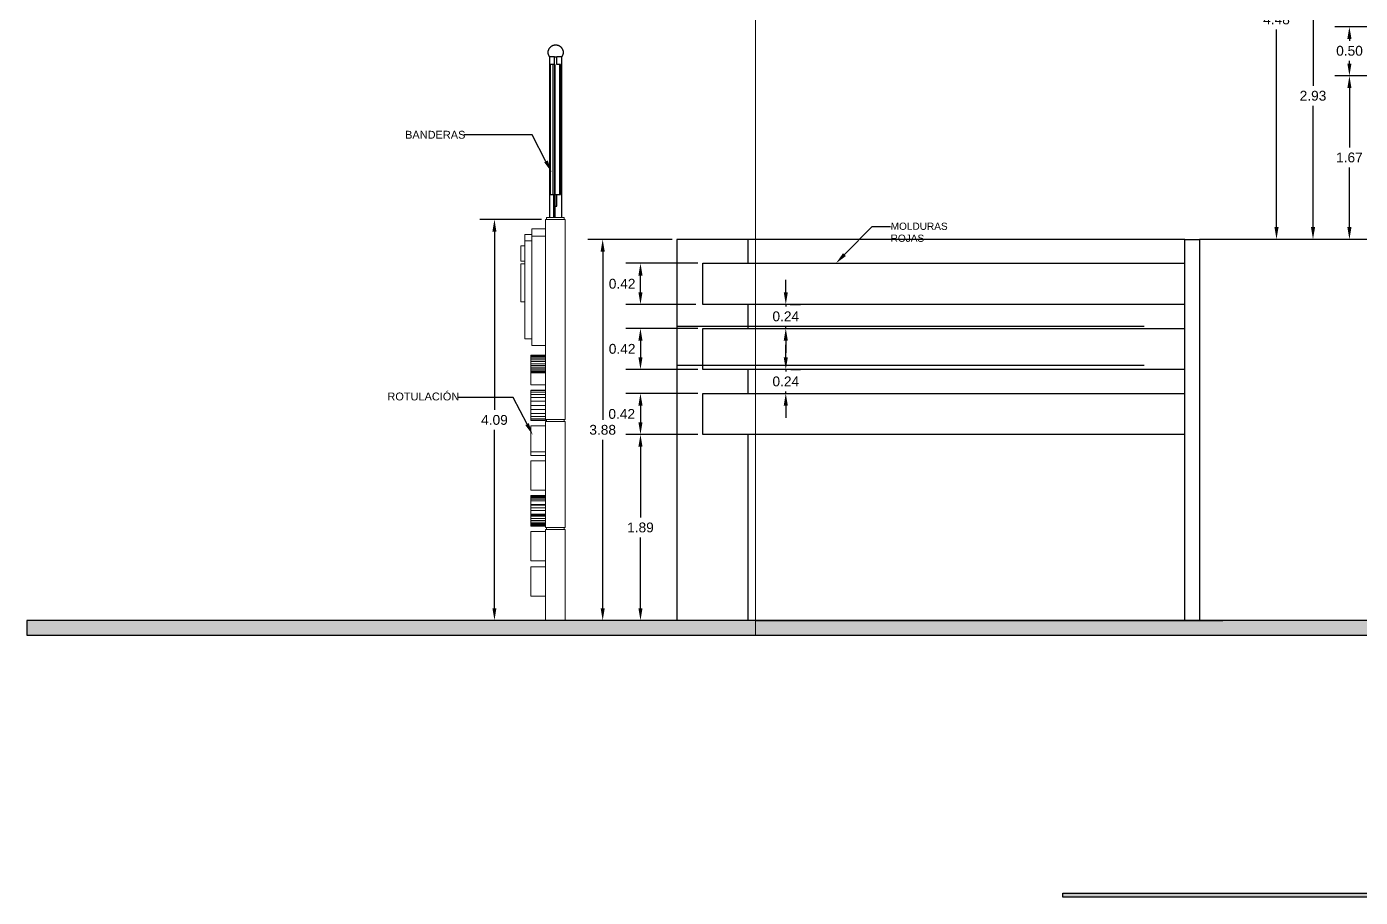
# Model space of a CAD drawing. Header units: inches. Extents: x -6 to 158, y 10 to 161.
# Drawn here: x 118.31 to 131.9, y 10.41 to 19.28 of the extents above; entities that cross this region are included whole.
import ezdxf
from ezdxf import colors
from ezdxf.entities.mleader import LeaderData, LeaderLine
from ezdxf.math import Vec2, Vec3

# ---------------------------------------------------------------- set-up
doc = ezdxf.new("R2010")
doc.units = ezdxf.units.IN
doc.header["$MEASUREMENT"] = 0
doc.linetypes.add('DASHED2', pattern=[9.525, 6.35, -3.175])
doc.linetypes.add('Grid Line', pattern=[22.225, 12.7, -3.175, 3.175, -3.175])
for name, color, linetype in [('10 HATCH 2', 9, 'Continuous'), ('2', 2, 'Continuous'), ('3', 3, 'Continuous'), ('4 Paredes', 5, 'Continuous'), ('6', 6, 'Continuous'), ('Dim', 2, 'Continuous'), ('Hatch', 1, 'Continuous'), ('Proy', 1, 'DASHED2'), ('TEXTO', 2, 'Continuous')]:
    doc.layers.add(name, color=color, linetype=linetype)
for name, color, linetype, lineweight in [('A-COLS', 3, 'Continuous', 9), ('A-FLOR', 5, 'Continuous', 9), ('A-GENM', 3, 'Continuous', 9), ('L-SITE', 91, 'Continuous', 18), ('S-GRID', 1, 'Continuous', 9)]:
    doc.layers.add(name, color=color, linetype=linetype, lineweight=lineweight)
doc.styles.add('Arial', font='arial.ttf', dxfattribs={"height": 250})
doc.styles.add('style1', font='micross.ttf')
doc.dimstyles.new('1-50', dxfattribs={"dimscale": 0.05, "dimtxt": 2, "dimasz": 2.5, "dimexe": 3, "dimexo": 1, "dimgap": 1, "dimtad": 0, "dimtih": 1, "dimtoh": 1, "dimzin": 1, "dimdsep": 46, "dimtxsty": 'style1', "dimcen": 2.5, "dimclrd": 124, "dimclre": 124, "dimclrt": 1, "dimadec": 0, "dimazin": 0, "dimtfac": 1, "dimtmove": 2, "dimatfit": 3, "dimfxl": 1, "dimtolj": 1, "dimtzin": 0, "dimlwd": -1, "dimlwe": -1, "dimarcsym": 0})

# ---------------------------------------------------------------- blocks, each defined once
blk = doc.blocks.new('Pilares 1 - Pilares 1-954423-Section 4')
at = {"layer": 'A-COLS'}
for p, q in [((-16139, 4087), (-16339, 4087)), ((-16339, 4087), (-16339, 2047)), ((-16329, 4107), (-16149, 4107)), ((-16329, 4087), (-16329, 4107)), ((-16149, 4087), (-16149, 4107)), ((-16139, 2047), (-16139, 4087)), ((-16339, 2047), (-16139, 2047)), ((-16329, 2027), (-16329, 2047)), ((-16149, 2027), (-16149, 2047)), ((-16139, 2027), (-16339, 2027)), ((-16339, 2027), (-16339, 947)), ((-16139, 947), (-16139, 2027)), ((-16339, 947), (-16139, 947)), ((-16139, 927), (-16339, 927)), ((-16339, 927), (-16339, 0)), ((-16329, 927), (-16329, 947)), ((-16149, 927), (-16149, 947)), ((-16139, 0), (-16139, 927))]:
    blk.add_line(p, q, dxfattribs=at)
blk = doc.blocks.new('Pilares 3 - Pilares 3-989209-Section 4')
at = {"layer": 'A-COLS'}
for p, q in [((-16339, 3992), (-16480, 3992)), ((-16550, 3818), (-16592, 3818)), ((-16480, 3934), (-16550, 3934)), ((-16480, 3867), (-16550, 3867)), ((-16339, 3914), (-16480, 3914)), ((-16592, 3661), (-16550, 3661)), ((-16550, 3634), (-16592, 3634)), ((-16550, 3246), (-16592, 3246)), ((-16550, 2871), (-16480, 2871)), ((-16480, 2800), (-16339, 2800))]:
    blk.add_line(p, q, dxfattribs=at)
at = {"layer": 'A-COLS', "flags": 128}
for points in [[(-16592, 3666), (-16592, 3673), (-16592, 3682), (-16592, 3694), (-16592, 3707), (-16592, 3722), (-16592, 3737), (-16592, 3752), (-16592, 3767), (-16592, 3781), (-16592, 3793), (-16592, 3803), (-16592, 3811), (-16592, 3816), (-16592, 3818), (-16592, 3818)], [(-16592, 3661), (-16592, 3662), (-16592, 3666)]]:
    blk.add_lwpolyline(points, dxfattribs=at)
at = {"layer": 'A-COLS'}
for points, knots in [([(-16480, 3992), (-16480, 3992), (-16480, 3988), (-16480, 3967), (-16480, 3914)], [-1.051746, -1.051746, -1.051746, -1.051746, -0.661863, 0, 0, 0, 0]), ([(-16550, 3867), (-16550, 3880), (-16550, 3900), (-16550, 3915), (-16550, 3922), (-16550, 3926), (-16550, 3929), (-16550, 3931), (-16550, 3933), (-16550, 3934), (-16550, 3934), (-16550, 3934)], [0, 0, 0, 0, 0.175291, 0.350582, 0.4382276, 0.5258731, 0.6135186, 0.7011641, 0.7888096, 0.8764551, 0.9811172, 0.9811172, 0.9811172, 0.9811172]), ([(-16550, 2871), (-16550, 2884), (-16550, 2905), (-16550, 2929), (-16550, 2944), (-16550, 2956), (-16550, 2965), (-16550, 2973), (-16550, 2981), (-16550, 2989), (-16550, 2999), (-16550, 3011), (-16550, 3025), (-16550, 3039), (-16550, 3053), (-16550, 3068), (-16550, 3084), (-16550, 3106), (-16550, 3129), (-16550, 3154), (-16550, 3180), (-16550, 3212), (-16550, 3251), (-16550, 3291), (-16550, 3331), (-16550, 3372), (-16550, 3415), (-16550, 3460), (-16550, 3502), (-16550, 3539), (-16550, 3567), (-16550, 3598), (-16550, 3637), (-16550, 3686), (-16550, 3761), (-16550, 3824), (-16550, 3867)], [0.047837, 0.047837, 0.047837, 0.047837, 0.146833, 0.220249, 0.293665, 0.330373, 0.367081, 0.403789, 0.440498, 0.477206, 0.513914, 0.58733, 0.660746, 0.734163, 0.807579, 0.880995, 0.954412, 1.027828, 1.17466, 1.248077, 1.321493, 1.468325, 1.615158, 1.76199, 1.908823, 2.055656, 2.202488, 2.349321, 2.496153, 2.569569, 2.642986, 2.716402, 2.789818, 2.899943, 3.010067, 3.172666, 3.172666, 3.172666, 3.172666]), ([(-16480, 3914), (-16480, 3720), (-16480, 3505), (-16480, 3310), (-16480, 3146), (-16480, 3015), (-16480, 2932), (-16480, 2857), (-16480, 2800)], [-3.230316, -3.230316, -3.230316, -3.230316, -2.553893, -1.891322, -1.300305, -0.801964, -0.377698, 0, 0, 0, 0]), ([(-16592, 3246), (-16592, 3304), (-16592, 3351), (-16592, 3400), (-16592, 3416), (-16592, 3435), (-16592, 3456), (-16592, 3493), (-16592, 3534), (-16592, 3575), (-16592, 3609), (-16592, 3625), (-16592, 3633), (-16592, 3634), (-16592, 3634)], [0, 0, 0, 0, 0.170278, 0.327936, 0.470406, 0.590565, 0.702093, 0.821501, 0.958902, 1.09866, 1.244382, 1.400884, 1.562256, 1.643619, 1.643619, 1.643619, 1.643619])]:
    blk.add_open_spline(points, degree=3, knots=knots, dxfattribs=at)
blk = doc.blocks.new('American_Flag_9144 - American_Flag_9144-992217-Section 4')
at = {"layer": 'Hatch'}
for p, q in [((-16299, 5744), (-16299, 4107)), ((-16249, 5744), (-16299, 5744)), ((-16249, 5744), (-16223, 5744)), ((-16249, 5665), (-16249, 5744)), ((-16173, 5744), (-16223, 5744)), ((-16223, 5665), (-16223, 5744)), ((-16172, 4107), (-16172, 5744)), ((-16293, 5665), (-16293, 4340)), ((-16266, 5665), (-16266, 4340)), ((-16245, 5665), (-16243, 5665)), ((-16245, 4340), (-16245, 5665)), ((-16243, 5665), (-16243, 4340)), ((-16194, 4340), (-16194, 5665)), ((-16187, 4340), (-16187, 5665)), ((-16186, 4340), (-16186, 5665)), ((-16243, 4340), (-16245, 4340)), ((-16242, 4220), (-16223, 4220)), ((-16223, 4220), (-16223, 4340))]:
    blk.add_line(p, q, dxfattribs=at)
at = {"layer": 'Hatch', "flags": 128}
for points in [[(-16298, 5744), (-16300, 5747), (-16301, 5749), (-16303, 5752), (-16304, 5755), (-16306, 5757), (-16307, 5760), (-16308, 5763), (-16309, 5766), (-16310, 5769), (-16310, 5772), (-16311, 5775), (-16311, 5778), (-16312, 5781), (-16312, 5784), (-16312, 5787), (-16312, 5790), (-16312, 5793), (-16312, 5797), (-16311, 5800), (-16311, 5803), (-16310, 5806), (-16309, 5809), (-16308, 5812), (-16307, 5814), (-16306, 5817), (-16305, 5820), (-16304, 5823), (-16302, 5826), (-16301, 5828), (-16299, 5831), (-16297, 5833), (-16295, 5836), (-16293, 5838), (-16291, 5841), (-16289, 5843), (-16287, 5845), (-16285, 5847), (-16282, 5849), (-16280, 5851), (-16277, 5852), (-16275, 5854), (-16272, 5856), (-16269, 5857), (-16266, 5858), (-16264, 5859), (-16261, 5861), (-16258, 5862), (-16255, 5862), (-16252, 5863), (-16249, 5864), (-16246, 5864), (-16243, 5865), (-16240, 5865), (-16237, 5865), (-16236, 5865)], [(-16236, 5865), (-16233, 5865), (-16230, 5865), (-16227, 5864), (-16224, 5864), (-16221, 5863), (-16218, 5863), (-16215, 5862), (-16212, 5861), (-16209, 5860), (-16206, 5859), (-16203, 5857), (-16201, 5856), (-16198, 5854), (-16195, 5853), (-16193, 5851), (-16190, 5849), (-16188, 5847), (-16185, 5845), (-16183, 5843), (-16181, 5841), (-16179, 5839), (-16177, 5836), (-16175, 5834), (-16173, 5831), (-16172, 5829), (-16170, 5826), (-16169, 5824), (-16167, 5821), (-16166, 5818), (-16165, 5815), (-16164, 5812), (-16163, 5809), (-16162, 5806), (-16161, 5803), (-16161, 5800), (-16160, 5797), (-16160, 5794), (-16160, 5791), (-16160, 5788), (-16160, 5785), (-16160, 5782), (-16160, 5779), (-16161, 5776), (-16161, 5773), (-16162, 5770), (-16163, 5767), (-16164, 5764), (-16165, 5761), (-16166, 5758), (-16167, 5755), (-16169, 5752), (-16170, 5750), (-16172, 5747), (-16173, 5745), (-16174, 5744)], [(-16255, 4107), (-16255, 4195), (-16255, 4261), (-16255, 4316), (-16255, 4340)], [(-16242, 4107), (-16242, 4195), (-16242, 4261), (-16242, 4316), (-16242, 4340)]]:
    blk.add_lwpolyline(points, dxfattribs=at)
at = {"layer": 'Hatch'}
for points, knots in [([(-16266, 5665), (-16269, 5665), (-16284, 5665), (-16293, 5665), (-16293, 5665)], [3.8007994, 3.8007994, 3.8007994, 3.8007994, 3.856576, 4.1278944, 4.1278944, 4.1278944, 4.1278944]), ([(-16245, 5665), (-16254, 5665), (-16265, 5665), (-16266, 5665), (-16266, 5665)], [1.735364, 1.735364, 1.735364, 1.735364, 1.9982046, 2.1027879, 2.1027879, 2.1027879, 2.1027879]), ([(-16194, 5665), (-16194, 5665), (-16194, 5665), (-16194, 5665), (-16195, 5665), (-16196, 5665), (-16198, 5665), (-16200, 5665), (-16203, 5665), (-16206, 5665), (-16210, 5665), (-16214, 5665), (-16219, 5665), (-16222, 5665), (-16224, 5665)], [-1.0496127, -1.0496127, -1.0496127, -1.0496127, -1.048045, -1.0058552, -0.9636655, -0.9214758, -0.8792861, -0.8370964, -0.7949067, -0.7527169, -0.7105272, -0.6683375, -0.6261478, -0.5912537, -0.5912537, -0.5912537, -0.5912537]), ([(-16186, 5665), (-16186, 5665), (-16186, 5665), (-16187, 5665), (-16191, 5665), (-16194, 5665), (-16194, 5665)], [-3.0955185, -3.0955185, -3.0955185, -3.0955185, -3.0731514, -2.988772, -2.9043925, -2.8897962, -2.8897962, -2.8897962, -2.8897962]), ([(-16293, 4340), (-16293, 4340), (-16284, 4340), (-16269, 4340), (-16266, 4340)], [-4.1278944, -4.1278944, -4.1278944, -4.1278944, -3.856576, -3.8007994, -3.8007994, -3.8007994, -3.8007994]), ([(-16266, 4340), (-16266, 4340), (-16265, 4340), (-16254, 4340), (-16245, 4340)], [-2.1027879, -2.1027879, -2.1027879, -2.1027879, -1.9982046, -1.735364, -1.735364, -1.735364, -1.735364]), ([(-16243, 4340), (-16241, 4340), (-16237, 4340), (-16230, 4340), (-16225, 4340), (-16219, 4340), (-16214, 4340), (-16210, 4340), (-16206, 4340), (-16203, 4340), (-16200, 4340), (-16198, 4340), (-16196, 4340), (-16195, 4340), (-16194, 4340), (-16194, 4340), (-16194, 4340), (-16194, 4340)], [0.460294, 0.460294, 0.460294, 0.460294, 0.4995786, 0.5417684, 0.5839581, 0.6261478, 0.6683375, 0.7105272, 0.7527169, 0.7949067, 0.8370964, 0.8792861, 0.9214758, 0.9636655, 1.0058552, 1.048045, 1.0496127, 1.0496127, 1.0496127, 1.0496127]), ([(-16194, 4340), (-16194, 4340), (-16191, 4340), (-16187, 4340), (-16186, 4340), (-16186, 4340), (-16186, 4340)], [2.8897962, 2.8897962, 2.8897962, 2.8897962, 2.9043925, 2.988772, 3.0731514, 3.0955185, 3.0955185, 3.0955185, 3.0955185])]:
    blk.add_open_spline(points, degree=3, knots=knots, dxfattribs=at)
blk = doc.blocks.new('*D552')
at = {"layer": 'Defpoints', "color": 0, "transparency": 16777216}
for p in [(131.79, 18.782), (132.312, 18.782), (132.162, 17.115)]:
    blk.add_point(p, dxfattribs=at)
at = {"layer": 'Dim', "color": 124, "transparency": 16777216}
for p, q in [((132.262, 18.782), (131.64, 18.782)), ((131.79, 18.657), (131.79, 18.05)), ((131.79, 17.24), (131.79, 17.847)), ((132.112, 17.115), (131.64, 17.115))]:
    blk.add_line(p, q, dxfattribs=at)
for points in [[(131.769, 18.657), (131.811, 18.657), (131.79, 18.782)], [(131.769, 17.24), (131.811, 17.24), (131.79, 17.115)]]:
    blk.add_solid(points, dxfattribs=at)
at = {"layer": 'Dim', "color": 1, "transparency": 16777216, "insert": (131.79, 17.949), "char_height": 0.1, "attachment_point": 5, "style": 'style1'}
blk.add_mtext('\\A1;1.67', dxfattribs=at)
blk = doc.blocks.new('*D553')
at = {"layer": 'Defpoints', "color": 0, "transparency": 16777216}
for p in [(131.79, 19.282), (132.312, 19.282), (132.312, 18.782)]:
    blk.add_point(p, dxfattribs=at)
at = {"layer": 'Dim', "color": 124, "transparency": 16777216}
for p, q in [((132.262, 19.282), (131.64, 19.282)), ((131.79, 19.157), (131.79, 19.138)), ((131.79, 18.907), (131.79, 18.934)), ((132.262, 18.782), (131.64, 18.782))]:
    blk.add_line(p, q, dxfattribs=at)
for points in [[(131.769, 19.157), (131.811, 19.157), (131.79, 19.282)], [(131.769, 18.907), (131.811, 18.907), (131.79, 18.782)]]:
    blk.add_solid(points, dxfattribs=at)
at = {"layer": 'Dim', "color": 1, "transparency": 16777216, "insert": (131.791, 19.036), "char_height": 0.1, "attachment_point": 5, "style": 'style1'}
blk.add_mtext('\\A1;0.50', dxfattribs=at)
blk = doc.blocks.new('*D423')
at = {"layer": 'Defpoints', "color": 0, "transparency": 16777216}
for p in [(131.419, 20.041), (132.162, 20.041), (132.162, 17.115)]:
    blk.add_point(p, dxfattribs=at)
at = {"layer": 'Dim', "color": 124, "transparency": 16777216}
for p, q in [((132.112, 20.041), (131.269, 20.041)), ((131.419, 19.916), (131.419, 18.679)), ((131.419, 17.24), (131.419, 18.476)), ((132.112, 17.115), (131.269, 17.115))]:
    blk.add_line(p, q, dxfattribs=at)
for points in [[(131.398, 19.916), (131.44, 19.916), (131.419, 20.041)], [(131.398, 17.24), (131.44, 17.24), (131.419, 17.115)]]:
    blk.add_solid(points, dxfattribs=at)
at = {"layer": 'Dim', "color": 1, "transparency": 16777216, "insert": (131.419, 18.578), "char_height": 0.1, "attachment_point": 5, "style": 'style1'}
blk.add_mtext('\\A1;2.93', dxfattribs=at)
blk = doc.blocks.new('*D557')
at = {"layer": 'Defpoints', "color": 0, "transparency": 16777216}
for p in [(131.047, 21.598), (131.419, 21.598), (131.419, 17.115)]:
    blk.add_point(p, dxfattribs=at)
at = {"layer": 'Dim', "color": 124, "transparency": 16777216}
for p, q in [((131.369, 21.598), (130.897, 21.598)), ((131.047, 21.473), (131.047, 19.458)), ((131.047, 17.24), (131.047, 19.255)), ((131.369, 17.115), (130.897, 17.115))]:
    blk.add_line(p, q, dxfattribs=at)
for points in [[(131.026, 21.473), (131.068, 21.473), (131.047, 21.598)], [(131.026, 17.24), (131.068, 17.24), (131.047, 17.115)]]:
    blk.add_solid(points, dxfattribs=at)
at = {"layer": 'Dim', "color": 1, "transparency": 16777216, "insert": (131.047, 19.356), "char_height": 0.1, "attachment_point": 5, "style": 'style1'}
blk.add_mtext('\\A1;4.48', dxfattribs=at)
blk = doc.blocks.new('*D558')
at = {"layer": 'Defpoints', "color": 0, "transparency": 16777216}
for p in [(123.077, 17.319), (123.608, 17.319), (123.598, 13.232)]:
    blk.add_point(p, dxfattribs=at)
at = {"layer": 'Dim', "color": 124, "transparency": 16777216}
for p, q in [((123.558, 17.319), (122.927, 17.319)), ((123.077, 17.194), (123.077, 15.377)), ((123.077, 13.357), (123.077, 15.174)), ((123.548, 13.232), (122.927, 13.232))]:
    blk.add_line(p, q, dxfattribs=at)
for points in [[(123.056, 17.194), (123.097, 17.194), (123.077, 17.319)], [(123.056, 13.357), (123.097, 13.357), (123.077, 13.232)]]:
    blk.add_solid(points, dxfattribs=at)
at = {"layer": 'Dim', "color": 1, "transparency": 16777216, "insert": (123.077, 15.275), "char_height": 0.1, "attachment_point": 5, "style": 'style1'}
blk.add_mtext('\\A1;4.09', dxfattribs=at)
blk = doc.blocks.new('*D559')
at = {"layer": 'Defpoints', "color": 0, "transparency": 16777216}
for p in [(124.937, 17.115), (124.18, 13.232), (124.937, 13.232)]:
    blk.add_point(p, dxfattribs=at)
at = {"layer": 'Dim', "color": 124, "transparency": 16777216}
for p, q in [((124.887, 17.115), (124.03, 17.115)), ((124.18, 16.99), (124.18, 15.275)), ((124.18, 13.357), (124.18, 15.072)), ((124.887, 13.232), (124.03, 13.232))]:
    blk.add_line(p, q, dxfattribs=at)
for points in [[(124.159, 16.99), (124.201, 16.99), (124.18, 17.115)], [(124.159, 13.357), (124.201, 13.357), (124.18, 13.232)]]:
    blk.add_solid(points, dxfattribs=at)
at = {"layer": 'Dim', "color": 1, "transparency": 16777216, "insert": (124.18, 15.174), "char_height": 0.1, "attachment_point": 5, "style": 'style1'}
blk.add_mtext('\\A1;3.88', dxfattribs=at)
blk = doc.blocks.new('*D563')
at = {"layer": 'Defpoints', "color": 0, "transparency": 16777216}
for p in [(124.565, 15.127), (125.199, 15.127), (125.662, 13.232)]:
    blk.add_point(p, dxfattribs=at)
at = {"layer": 'Dim', "color": 124, "transparency": 16777216}
for p, q in [((125.149, 15.127), (124.415, 15.127)), ((124.565, 15.002), (124.565, 14.281)), ((124.565, 13.357), (124.565, 14.078)), ((125.612, 13.232), (124.415, 13.232))]:
    blk.add_line(p, q, dxfattribs=at)
for points in [[(124.544, 15.002), (124.586, 15.002), (124.565, 15.127)], [(124.544, 13.357), (124.586, 13.357), (124.565, 13.232)]]:
    blk.add_solid(points, dxfattribs=at)
at = {"layer": 'Dim', "color": 1, "transparency": 16777216, "insert": (124.565, 14.179), "char_height": 0.1, "attachment_point": 5, "style": 'style1'}
blk.add_mtext('\\A1;1.89', dxfattribs=at)
blk = doc.blocks.new('*D564')
at = {"layer": 'Defpoints', "color": 0, "transparency": 16777216}
for p in [(124.565, 16.871), (125.199, 16.871), (125.18, 16.452)]:
    blk.add_point(p, dxfattribs=at)
at = {"layer": 'Dim', "color": 124, "transparency": 16777216}
for p, q in [((125.149, 16.871), (124.415, 16.871)), ((124.565, 16.577), (124.565, 16.746)), ((125.13, 16.452), (124.415, 16.452))]:
    blk.add_line(p, q, dxfattribs=at)
for points in [[(124.544, 16.746), (124.586, 16.746), (124.565, 16.871)], [(124.544, 16.577), (124.586, 16.577), (124.565, 16.452)]]:
    blk.add_solid(points, dxfattribs=at)
at = {"layer": 'Dim', "color": 1, "transparency": 16777216, "insert": (124.378, 16.662), "char_height": 0.1, "attachment_point": 5, "style": 'style1'}
blk.add_mtext('\\A1;0.42', dxfattribs=at)
blk = doc.blocks.new('*D570')
at = {"layer": 'Defpoints', "color": 0, "transparency": 16777216}
for p in [(125.199, 16.208), (124.565, 15.789), (125.199, 15.789)]:
    blk.add_point(p, dxfattribs=at)
at = {"layer": 'Dim', "color": 124, "transparency": 16777216}
for p, q in [((125.149, 16.208), (124.415, 16.208)), ((124.565, 16.083), (124.565, 15.914)), ((125.149, 15.789), (124.415, 15.789))]:
    blk.add_line(p, q, dxfattribs=at)
for points in [[(124.544, 16.083), (124.586, 16.083), (124.565, 16.208)], [(124.544, 15.914), (124.586, 15.914), (124.565, 15.789)]]:
    blk.add_solid(points, dxfattribs=at)
at = {"layer": 'Dim', "color": 1, "transparency": 16777216, "insert": (124.378, 15.999), "char_height": 0.1, "attachment_point": 5, "style": 'style1'}
blk.add_mtext('\\A1;0.42', dxfattribs=at)
blk = doc.blocks.new('*D571')
at = {"layer": 'Defpoints', "color": 0, "transparency": 16777216}
for p in [(125.199, 15.546), (124.565, 15.127), (125.199, 15.127)]:
    blk.add_point(p, dxfattribs=at)
at = {"layer": 'Dim', "color": 124, "transparency": 16777216}
for p, q in [((125.149, 15.546), (124.415, 15.546)), ((124.565, 15.421), (124.565, 15.252)), ((125.149, 15.127), (124.415, 15.127))]:
    blk.add_line(p, q, dxfattribs=at)
for points in [[(124.544, 15.421), (124.586, 15.421), (124.565, 15.546)], [(124.544, 15.252), (124.586, 15.252), (124.565, 15.127)]]:
    blk.add_solid(points, dxfattribs=at)
at = {"layer": 'Dim', "color": 1, "transparency": 16777216, "insert": (124.374, 15.336), "char_height": 0.1, "attachment_point": 5, "style": 'style1'}
blk.add_mtext('\\A1;0.42', dxfattribs=at)
blk = doc.blocks.new('*D572')
at = {"layer": 'Defpoints', "color": 0, "transparency": 16777216}
for p in [(126.039, 16.452), (126.046, 16.452), (126.039, 16.208)]:
    blk.add_point(p, dxfattribs=at)
at = {"layer": 'Dim', "color": 124, "transparency": 16777216}
for p, q in [((126.046, 16.577), (126.046, 16.702)), ((126.046, 16.452), (126.046, 16.432)), ((126.089, 16.452), (126.196, 16.452)), ((126.046, 16.208), (126.046, 16.229)), ((126.089, 16.208), (126.196, 16.208)), ((126.046, 16.083), (126.046, 15.958))]:
    blk.add_line(p, q, dxfattribs=at)
for points in [[(126.025, 16.577), (126.067, 16.577), (126.046, 16.452)], [(126.025, 16.083), (126.067, 16.083), (126.046, 16.208)]]:
    blk.add_solid(points, dxfattribs=at)
at = {"layer": 'Dim', "color": 1, "transparency": 16777216, "insert": (126.046, 16.33), "char_height": 0.1, "attachment_point": 5, "style": 'style1'}
blk.add_mtext('\\A1;0.24', dxfattribs=at)
blk = doc.blocks.new('*D573')
at = {"layer": 'Defpoints', "color": 0, "transparency": 16777216}
for p in [(126.046, 15.789), (126.046, 15.546), (126.046, 15.546)]:
    blk.add_point(p, dxfattribs=at)
at = {"layer": 'Dim', "color": 124, "transparency": 16777216}
for p, q in [((126.046, 15.914), (126.046, 16.039)), ((126.046, 15.789), (126.046, 15.769)), ((126.096, 15.789), (126.196, 15.789)), ((126.046, 15.546), (126.046, 15.566)), ((126.096, 15.546), (126.196, 15.546)), ((126.046, 15.421), (126.046, 15.296))]:
    blk.add_line(p, q, dxfattribs=at)
for points in [[(126.025, 15.914), (126.067, 15.914), (126.046, 15.789)], [(126.025, 15.421), (126.067, 15.421), (126.046, 15.546)]]:
    blk.add_solid(points, dxfattribs=at)
at = {"layer": 'Dim', "color": 1, "transparency": 16777216, "insert": (126.046, 15.667), "char_height": 0.1, "attachment_point": 5, "style": 'style1'}
blk.add_mtext('\\A1;0.24', dxfattribs=at)

msp = doc.modelspace()

# ---------------------------------------------------------------- hatches: boundary and pattern name
at = {"layer": '10 HATCH 2'}
h = msp.add_hatch(color=251, dxfattribs=at)
h.dxf.hatch_style = 1
h.paths.add_polyline_path([(158.455, 13.232), (153.781, 13.232), (153.781, 13.082), (158.455, 13.082)])
h.paths.add_polyline_path([(153.781, 13.232), (118.31, 13.232), (118.31, 13.082), (153.781, 13.082)])
at = {"layer": '6'}
h = msp.add_hatch(color=256, dxfattribs=at)
h.dxf.hatch_style = 1
h.paths.add_polyline_path([(128.871, 10.453), (128.871, 10.411), (148.215, 10.411), (148.215, 10.453)])

# ---------------------------------------------------------------- linework, layer by layer
msp.add_line((128.871, 10.453), (148.215, 10.453))
at = {"layer": '2'}
for p, q in [((124.937, 17.115), (124.937, 13.232)), ((125.662, 17.115), (124.937, 17.115))]:
    msp.add_line(p, q, dxfattribs=at)
at = {"layer": '3'}
for p, q in [((125.662, 16.871), (125.662, 17.115)), ((130.112, 17.115), (125.662, 17.115)), ((132.162, 17.115), (130.262, 17.115)), ((125.662, 16.208), (125.662, 16.452)), ((125.662, 15.546), (125.662, 15.789)), ((125.662, 13.232), (125.662, 15.127))]:
    msp.add_line(p, q, dxfattribs=at)
at = {"layer": '4 Paredes'}
for p, q in [((130.112, 13.232), (130.112, 17.115)), ((130.112, 17.115), (130.262, 17.115)), ((130.262, 17.115), (130.262, 13.232)), ((125.199, 16.871), (130.112, 16.871)), ((125.199, 16.452), (125.199, 16.871)), ((130.112, 16.452), (125.199, 16.452)), ((125.199, 16.208), (130.112, 16.208)), ((125.199, 15.789), (125.199, 16.208)), ((130.112, 15.789), (125.199, 15.789)), ((125.199, 15.546), (130.112, 15.546)), ((125.199, 15.127), (125.199, 15.546)), ((130.112, 15.127), (125.199, 15.127))]:
    msp.add_line(p, q, dxfattribs=at)
at = {"layer": '6'}
for points in [[(118.31, 13.082), (158.455, 13.082), (158.455, 13.232), (118.31, 13.232)], [(128.871, 10.453), (148.215, 10.453), (148.215, 10.411), (128.871, 10.411)]]:
    msp.add_lwpolyline(points, close=True, dxfattribs=at)
at = {"layer": 'A-FLOR'}
for p, q in [((118.31, 13.232), (118.31, 13.082)), ((118.31, 13.232), (144.4, 13.232)), ((144.4, 13.082), (118.31, 13.082))]:
    msp.add_line(p, q, dxfattribs=at)
at = {"layer": 'A-GENM'}
for p, q in [((123.448, 15.931), (123.448, 15.934)), ((123.598, 15.934), (123.448, 15.934)), ((123.448, 15.926), (123.448, 15.931)), ((123.598, 15.931), (123.448, 15.931)), ((123.448, 15.917), (123.448, 15.926)), ((123.598, 15.926), (123.448, 15.926)), ((123.448, 15.905), (123.448, 15.917)), ((123.598, 15.917), (123.448, 15.917)), ((123.448, 15.888), (123.448, 15.905)), ((123.598, 15.905), (123.448, 15.905)), ((123.448, 15.869), (123.448, 15.888)), ((123.598, 15.888), (123.448, 15.888)), ((123.448, 15.847), (123.448, 15.869)), ((123.448, 15.869), (123.598, 15.869)), ((123.448, 15.829), (123.448, 15.847)), ((123.598, 15.847), (123.448, 15.847)), ((123.448, 15.812), (123.448, 15.829)), ((123.598, 15.829), (123.448, 15.829)), ((123.448, 15.796), (123.448, 15.812)), ((123.598, 15.812), (123.448, 15.812)), ((123.448, 15.782), (123.448, 15.796)), ((123.598, 15.796), (123.448, 15.796)), ((123.448, 15.77), (123.448, 15.782)), ((123.598, 15.782), (123.448, 15.782)), ((123.448, 15.762), (123.448, 15.77)), ((123.598, 15.77), (123.448, 15.77)), ((123.448, 15.757), (123.448, 15.762)), ((123.598, 15.762), (123.448, 15.762)), ((123.448, 15.755), (123.448, 15.757)), ((123.598, 15.757), (123.448, 15.757)), ((123.448, 15.633), (123.448, 15.755)), ((123.598, 15.755), (123.448, 15.755)), ((123.598, 15.633), (123.448, 15.633)), ((123.448, 15.574), (123.448, 15.579)), ((123.448, 15.579), (123.598, 15.579)), ((123.448, 15.559), (123.448, 15.574)), ((123.598, 15.574), (123.448, 15.574)), ((123.448, 15.535), (123.448, 15.559)), ((123.598, 15.559), (123.448, 15.559)), ((123.448, 15.504), (123.448, 15.535)), ((123.598, 15.535), (123.448, 15.535)), ((123.448, 15.466), (123.448, 15.504)), ((123.598, 15.504), (123.448, 15.504)), ((123.448, 15.423), (123.448, 15.466)), ((123.598, 15.466), (123.448, 15.466)), ((123.448, 15.38), (123.448, 15.423)), ((123.598, 15.423), (123.448, 15.423)), ((123.448, 15.341), (123.448, 15.38)), ((123.598, 15.38), (123.448, 15.38)), ((123.448, 15.31), (123.448, 15.341)), ((123.598, 15.341), (123.448, 15.341)), ((123.448, 15.287), (123.448, 15.31)), ((123.598, 15.31), (123.448, 15.31)), ((123.448, 15.273), (123.448, 15.287)), ((123.598, 15.287), (123.448, 15.287)), ((123.448, 15.268), (123.448, 15.273)), ((123.598, 15.273), (123.448, 15.273)), ((123.598, 15.268), (123.448, 15.268)), ((123.598, 15.279), (123.598, 15.273)), ((123.598, 15.273), (123.598, 15.268)), ((123.448, 14.951), (123.448, 15.214)), ((123.598, 15.214), (123.448, 15.214)), ((123.448, 14.913), (123.448, 14.951)), ((123.598, 14.951), (123.448, 14.951)), ((123.598, 14.913), (123.448, 14.913)), ((123.448, 14.558), (123.448, 14.859)), ((123.598, 14.859), (123.448, 14.859)), ((123.598, 14.558), (123.448, 14.558)), ((123.448, 14.498), (123.448, 14.504)), ((123.448, 14.504), (123.598, 14.504)), ((123.448, 14.491), (123.448, 14.498)), ((123.598, 14.498), (123.448, 14.498)), ((123.448, 14.481), (123.448, 14.491)), ((123.598, 14.491), (123.448, 14.491)), ((123.448, 14.468), (123.448, 14.481)), ((123.598, 14.481), (123.448, 14.481)), ((123.448, 14.452), (123.448, 14.468)), ((123.598, 14.468), (123.448, 14.468)), ((123.448, 14.415), (123.448, 14.452)), ((123.598, 14.452), (123.448, 14.452)), ((123.448, 14.406), (123.448, 14.415)), ((123.598, 14.415), (123.448, 14.415)), ((123.448, 14.379), (123.448, 14.406)), ((123.598, 14.406), (123.448, 14.406)), ((123.448, 14.351), (123.448, 14.379)), ((123.598, 14.379), (123.448, 14.379)), ((123.448, 14.316), (123.448, 14.351)), ((123.448, 14.351), (123.598, 14.351)), ((123.448, 14.305), (123.448, 14.316)), ((123.598, 14.316), (123.448, 14.316)), ((123.448, 14.295), (123.448, 14.305)), ((123.598, 14.305), (123.448, 14.305)), ((123.448, 14.272), (123.448, 14.295)), ((123.598, 14.295), (123.448, 14.295)), ((123.448, 14.252), (123.448, 14.272)), ((123.598, 14.272), (123.448, 14.272)), ((123.448, 14.234), (123.448, 14.252)), ((123.598, 14.252), (123.448, 14.252)), ((123.448, 14.219), (123.448, 14.234)), ((123.598, 14.234), (123.448, 14.234)), ((123.448, 14.208), (123.448, 14.219)), ((123.598, 14.219), (123.448, 14.219)), ((123.448, 14.2), (123.448, 14.208)), ((123.598, 14.208), (123.448, 14.208)), ((123.448, 14.195), (123.448, 14.2)), ((123.598, 14.2), (123.448, 14.2)), ((123.448, 14.193), (123.448, 14.195)), ((123.448, 14.195), (123.598, 14.195)), ((123.598, 14.193), (123.448, 14.193)), ((123.448, 13.838), (123.448, 14.139)), ((123.598, 14.139), (123.448, 14.139)), ((123.598, 13.838), (123.448, 13.838)), ((123.448, 13.478), (123.448, 13.779)), ((123.598, 13.779), (123.448, 13.779)), ((123.598, 13.478), (123.448, 13.478))]:
    msp.add_line(p, q, dxfattribs=at)
at = {"layer": 'Proy', "color": 253, "ltscale": 0.75}
for p, q in [((124.937, 16.232), (157.192, 16.232)), ((124.937, 15.832), (153.856, 15.832))]:
    msp.add_line(p, q, dxfattribs=at)
at = {"layer": 'Proy', "ltscale": 0.75}
msp.add_line((125.737, 13.232), (157.192, 13.232), dxfattribs=at)
at = {"layer": 'S-GRID', "linetype": 'Grid Line'}
msp.add_line((125.737, 13.082), (125.737, 23.438), dxfattribs=at)

# ---------------------------------------------------------------- block references
at = {"layer": 'A-COLS', "xscale": 0.001, "yscale": 0.001, "zscale": 0.001}
for name in ['Pilares 1 - Pilares 1-954423-Section 4', 'Pilares 3 - Pilares 3-989209-Section 4']:
    msp.add_blockref(name, (139.937, 13.232), dxfattribs=at)
at = {"layer": 'L-SITE', "xscale": 0.001, "yscale": 0.001, "zscale": 0.001}
msp.add_blockref('American_Flag_9144 - American_Flag_9144-992217-Section 4', (139.937, 13.232), dxfattribs=at)

# ---------------------------------------------------------------- texts
at = {"layer": '4 Paredes', "insert": (148.665, 11.166), "char_height": 0.44588, "width": 19.79372, "attachment_point": 3, "line_spacing_factor": 0.941778, "style": 'Arial', "bg_fill": 3, "box_fill_scale": 1.25, "bg_fill_color": 256, "bg_fill_true_color": 13158600, "bg_fill_transparency": 0}
msp.add_mtext('FACHADA LAT. DERECHA', dxfattribs=at)

# ---------------------------------------------------------------- dimensions: what is measured, and where the dimension line sits
at = {"layer": 'Dim'}
for base, p1, p2, picture, middle in [((131.047, 21.598), (131.419, 17.115), (131.419, 21.598), '*D557', (131.047, 19.356)), ((131.419, 20.041), (132.162, 17.115), (132.162, 20.041), '*D423', (131.419, 18.578)), ((131.79, 18.782), (132.162, 17.115), (132.312, 18.782), '*D552', (131.79, 17.949)), ((123.077, 17.319), (123.598, 13.232), (123.608, 17.319), '*D558', (123.077, 15.275)), ((124.18, 13.232), (124.937, 17.115), (124.937, 13.232), '*D559', (124.18, 15.174)), ((126.046, 16.452), (126.039, 16.208), (126.039, 16.452), '*D572', (126.046, 16.33)), ((126.046, 15.546), (126.046, 15.789), (126.046, 15.546), '*D573', (126.046, 15.667)), ((124.5653, 15.1265), (125.662, 13.2322), (125.1985, 15.1265), '*D563', (124.5653, 14.1794))]:
    dim = msp.add_linear_dim(base=base, p1=p1, p2=p2, angle=90, dimstyle='1-50', override={"dimfxl": 1.25}, dxfattribs=at)
    dim.commit()
    dim.dimension.update_dxf_attribs({"geometry": picture, "text_midpoint": middle})
for base, p1, p2, picture, middle in [((131.79, 19.282), (132.312, 18.782), (132.312, 19.282), '*D553', (131.791, 19.036)), ((124.565, 16.871), (125.18, 16.452), (125.199, 16.871), '*D564', (124.378, 16.662)), ((124.565, 15.789), (125.199, 16.208), (125.199, 15.789), '*D570', (124.378, 15.999)), ((124.565, 15.127), (125.199, 15.546), (125.199, 15.127), '*D571', (124.374, 15.336))]:
    dim = msp.add_linear_dim(base=base, p1=p1, p2=p2, angle=90, dimstyle='1-50', override={"dimfxl": 1.25}, dxfattribs=at)
    dim.commit()
    dim.dimension.update_dxf_attribs({"geometry": picture, "text_midpoint": middle, "dimtype": 160})

# ---------------------------------------------------------------- leaders
at = {"layer": 'TEXTO'}
ml = msp.add_multileader_mtext('Standard', dxfattribs=at)
ml.set_content('{\\C3;BANDERAS}', color=256, style='style1')
ml.set_leader_properties(color=1, linetype='ByLayer', lineweight=-1)
ml.build(insert=Vec2(0, 0))
ml.multileader.update_dxf_attribs({"text_right_attachment_type": 2, "dogleg_length": 4.02, "arrow_head_size": 0.125, "scale": 0.05})
ctx = ml.context
ctx.base_point, ctx.scale, ctx.char_height, ctx.arrow_head_size, ctx.landing_gap_size, ctx.plane_origin = Vec3(122.166, 18.181), 0.05, 0.08, 0.125, 0, Vec3(124.117, 18.529)
ctx.right_attachment = 2
notes = []
notes.append((ctx, [(0, (1, 1, 0), (123.461, 18.18), (-1, 0), 0.694, [(0, [(123.66, 17.799)], 0, [])])]))
ctx.mtext.insert, ctx.mtext.width, ctx.mtext.flow_direction = Vec3(122.166, 18.221), 0.91963, 5
ml = msp.add_multileader_mtext('Standard', dxfattribs=at)
ml.set_content('{\\H0.91667x;\\C3;MOLDURAS ROJAS}', color=256, style='style1')
ml.set_leader_properties(color=1, linetype='ByLayer', lineweight=-1)
ml.build(insert=Vec2(0, 0))
ml.multileader.update_dxf_attribs({"text_right_attachment_type": 2, "dogleg_length": 4.02, "arrow_head_size": 0.125, "scale": 0.05})
ctx = ml.context
ctx.base_point, ctx.scale, ctx.char_height, ctx.arrow_head_size, ctx.landing_gap_size, ctx.plane_origin, ctx.plane_x_axis, ctx.plane_y_axis = Vec3(127.115, 17.246), 0.05, 0.08, 0.125, 0, Vec3(125.868, 16.945), Vec3(0.999998, -0.001982), Vec3(0.001982, 0.999998)
ctx.right_attachment = 2
notes.append((ctx, [(0, (1, 1, 0), (126.925, 17.246), (0.999998, -0.001982), 0.189, [(0, [(126.557, 16.871)], 0, [])])]))
ctx.mtext.insert, ctx.mtext.text_direction, ctx.mtext.rotation, ctx.mtext.width, ctx.mtext.flow_direction = Vec3(127.115, 17.286), Vec3(0.999998, -0.001982), 6.281204, 1.35024, 5
ml = msp.add_multileader_mtext('Standard', dxfattribs=at)
ml.set_content('{\\C3;ROTULACIÓN}', color=256, style='style1')
ml.set_leader_properties(color=1, linetype='ByLayer', lineweight=-1)
ml.build(insert=Vec2(0, 0))
ml.multileader.update_dxf_attribs({"text_right_attachment_type": 2, "dogleg_length": 5, "arrow_head_size": 0.125, "scale": 0.05})
ctx = ml.context
ctx.base_point, ctx.scale, ctx.char_height, ctx.arrow_head_size, ctx.landing_gap_size, ctx.plane_origin = Vec3(121.986, 15.514), 0.05, 0.08, 0.125, 0, Vec3(124.002, 15.842)
ctx.right_attachment = 2
notes.append((ctx, [(0, (1, 1, 0), (123.267, 15.503), (-1, 0), 0.567, [(0, [(123.467, 15.122)], 0, [])])]))
ctx.mtext.insert, ctx.mtext.width, ctx.mtext.flow_direction = Vec3(121.986, 15.554), 0.91963, 5
for ctx, leaders in notes:
    for number, flags, end, landing, length, lines in leaders:
        leader = LeaderData()
        leader.index, (leader.has_last_leader_line, leader.has_dogleg_vector, leader.attachment_direction) = number, flags
        leader.last_leader_point, leader.dogleg_vector, leader.dogleg_length = Vec3(end), Vec3(landing), length
        for number, points, colour, breaks in lines:
            line = LeaderLine()
            line.index, line.vertices, line.color, line.breaks = number, Vec3.list(points), colors.encode_raw_color(colour), breaks
            leader.lines.append(line)
        ctx.leaders.append(leader)

doc.saveas('drawing.dxf')
